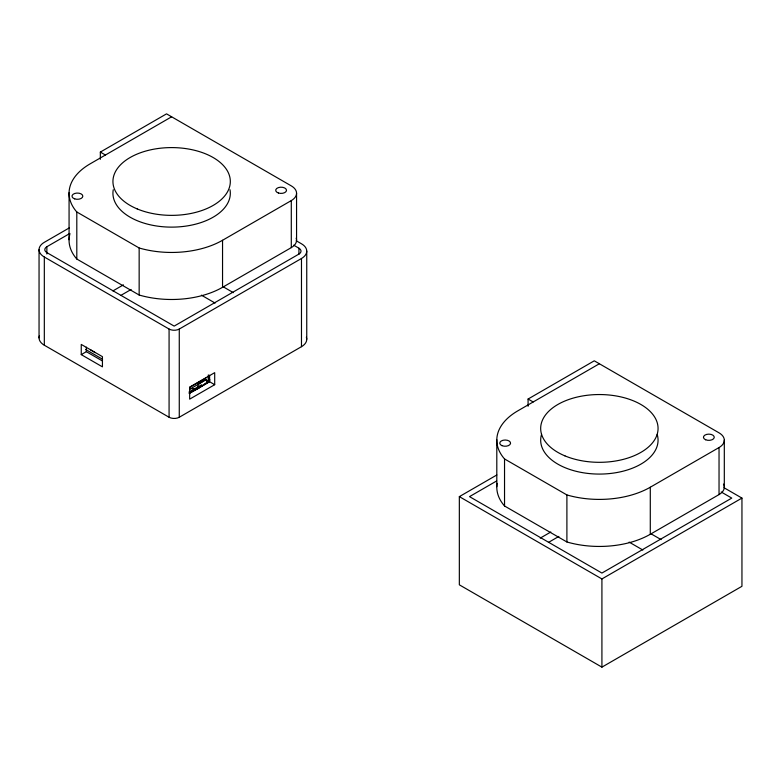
<?xml version="1.0" encoding="UTF-8"?>
<svg xmlns="http://www.w3.org/2000/svg" width="781" height="781" viewBox="0 0 781 781"><rect width="100%" height="100%" fill="white"/><g stroke="black" fill="none" stroke-linecap="round" stroke-linejoin="round"><path stroke-width="1.17" d="M306.748 251.14L306.748 339.335M189.061 393.331L197.954 388.538L208.195 381.538L208.302 374.9M201.83 381.665L198.198 384.242L197.983 388.518L189.793 392.443M190.535 388.674L197.954 388.538L208.791 381.958L209.308 375.173M198.198 384.242L205.774 379.42M100.339 159.314L100.339 152.08L166.538 113.86L291.293 185.888A18.002 10.397 0 0 1 291.293 200.59L291.293 247.626L222.546 287.31A72.018 41.578 0 0 1 139.155 295.023L76.802 259.028A72.018 41.578 0 0 1 69.851 234.124M171.625 116.799L90.157 163.834A72.018 41.578 0 0 0 76.802 211.983L76.802 259.028M69.216 227.945L44.322 242.315A18.002 10.397 0 0 0 44.322 257.017L44.322 345.222L169.077 417.249A7.205 4.159 0 0 0 179.269 417.249L301.476 346.686A18.002 10.397 0 0 0 306.367 337.207M46.87 253.991L46.87 246.728L69.87 233.451M112.913 290.913L123.398 284.86M120.713 295.482L131.13 289.468M76.802 211.983L139.155 247.987A72.018 41.578 0 0 0 222.546 240.275L291.293 200.59M81.253 354.623L102.438 366.855L102.438 356.663L81.253 344.431L81.253 354.623L86.349 351.684L102.487 360.998M44.322 257.017L169.077 329.045A7.205 4.159 0 0 0 179.269 329.045L301.476 258.491A18.002 10.397 0 0 0 301.476 243.789L296.214 240.753M189.568 387.474L206.028 377.975M189.558 389.309L206.028 379.8M188.953 392.091L201.605 384.789M206.877 381.743L210.04 379.917M189.793 393.185L209.611 381.743L214.697 384.691L214.697 372.664L189.666 387.112L189.666 399.14L214.697 384.691M528.083 406.266L528.083 399.032L594.273 360.812L719.037 432.84A18.002 10.397 0 0 1 719.037 447.542L719.037 494.578L650.29 534.272A72.018 41.578 0 0 1 566.899 541.975L504.536 505.981A72.018 41.578 0 0 1 497.126 483.312M599.369 363.751L517.891 410.796A72.018 41.578 0 0 0 504.536 458.945L504.536 505.981M723.997 487.725L741.95 498.093L741.95 586.297L601.917 667.14L459.335 584.823L459.335 496.628L496.833 474.975M496.648 480.959L469.518 496.628L601.917 573.059L731.768 498.093L721.234 492.01M540.247 538.109L550.81 532.007M548.447 542.434L558.864 536.42M504.536 458.945L566.899 494.939A72.018 41.578 0 0 0 650.29 487.227L719.037 447.542M459.335 496.628L601.917 578.946L741.95 498.093M205.462 380.181L208.195 381.538M293.656 245.156L298.928 248.202L298.928 254.255M100.339 152.08L105.425 155.019M528.083 399.032L533.169 401.971M222.839 286.588L233.353 292.66M650.573 533.54L661.097 539.612M201.4 295.159L215.107 303.077M629.144 542.112L642.851 550.029M85.685 349.507L102.545 359.24M90.616 349.898L95.077 352.621M206.526 380.054L208.791 381.958M724.309 440.191L724.309 487.227M650.29 487.227L650.29 534.272M601.917 578.946L601.917 667.14M566.899 494.939L566.899 541.975M496.804 439.654L496.804 486.7M301.476 258.491L301.476 346.686M296.565 193.239L296.565 240.275M222.546 240.275L222.546 287.31M209.611 375.729L209.611 381.743M179.269 329.045L179.269 417.249M169.077 329.045L169.077 417.249M139.155 247.987L139.155 295.023M86.349 347.154L86.349 351.684M69.07 192.702L69.07 239.747M39.05 249.666L39.05 337.87M46.87 246.728A7.205 4.159 0 0 0 46.87 252.605L174.173 326.107L298.928 254.079A7.205 4.159 0 0 0 298.928 248.202M44.322 345.222A18.002 10.397 0 0 1 39.431 335.742M657.192 434.392A58.692 33.886 0 0 1 599.369 474.077A58.692 33.886 0 0 1 541.545 434.392M723.46 484.074A18.002 10.397 0 0 1 719.037 494.578M230.004 189.734A58.692 33.886 0 0 1 171.625 227.125A58.692 33.886 0 0 1 113.245 189.734M296.184 238.146A18.002 10.397 0 0 1 291.293 247.626M564.927 455.87A58.692 33.886 0 0 0 657.748 431.932A58.692 33.886 0 0 0 575.431 397.49A58.692 33.886 0 0 0 564.927 455.87M501.998 445.658A5.399 3.114 0 0 0 510.54 443.452A5.399 3.114 0 0 0 502.964 440.289A5.399 3.114 0 0 0 501.998 445.658M705.682 439.771A5.399 3.114 0 0 0 714.225 437.575A5.399 3.114 0 0 0 706.649 434.402A5.399 3.114 0 0 0 705.682 439.771M137.192 208.917A58.692 33.886 0 0 0 230.004 184.98A58.692 33.886 0 0 0 147.687 150.538A58.692 33.886 0 0 0 137.192 208.917M74.722 198.882A5.399 3.114 0 0 0 82.825 196.177A5.399 3.114 0 0 0 74.722 193.473A5.399 3.114 0 0 0 74.722 198.882M278.407 192.995A5.399 3.114 0 0 0 286.51 190.3A5.399 3.114 0 0 0 278.407 187.596A5.399 3.114 0 0 0 278.407 192.995"/></g></svg>
